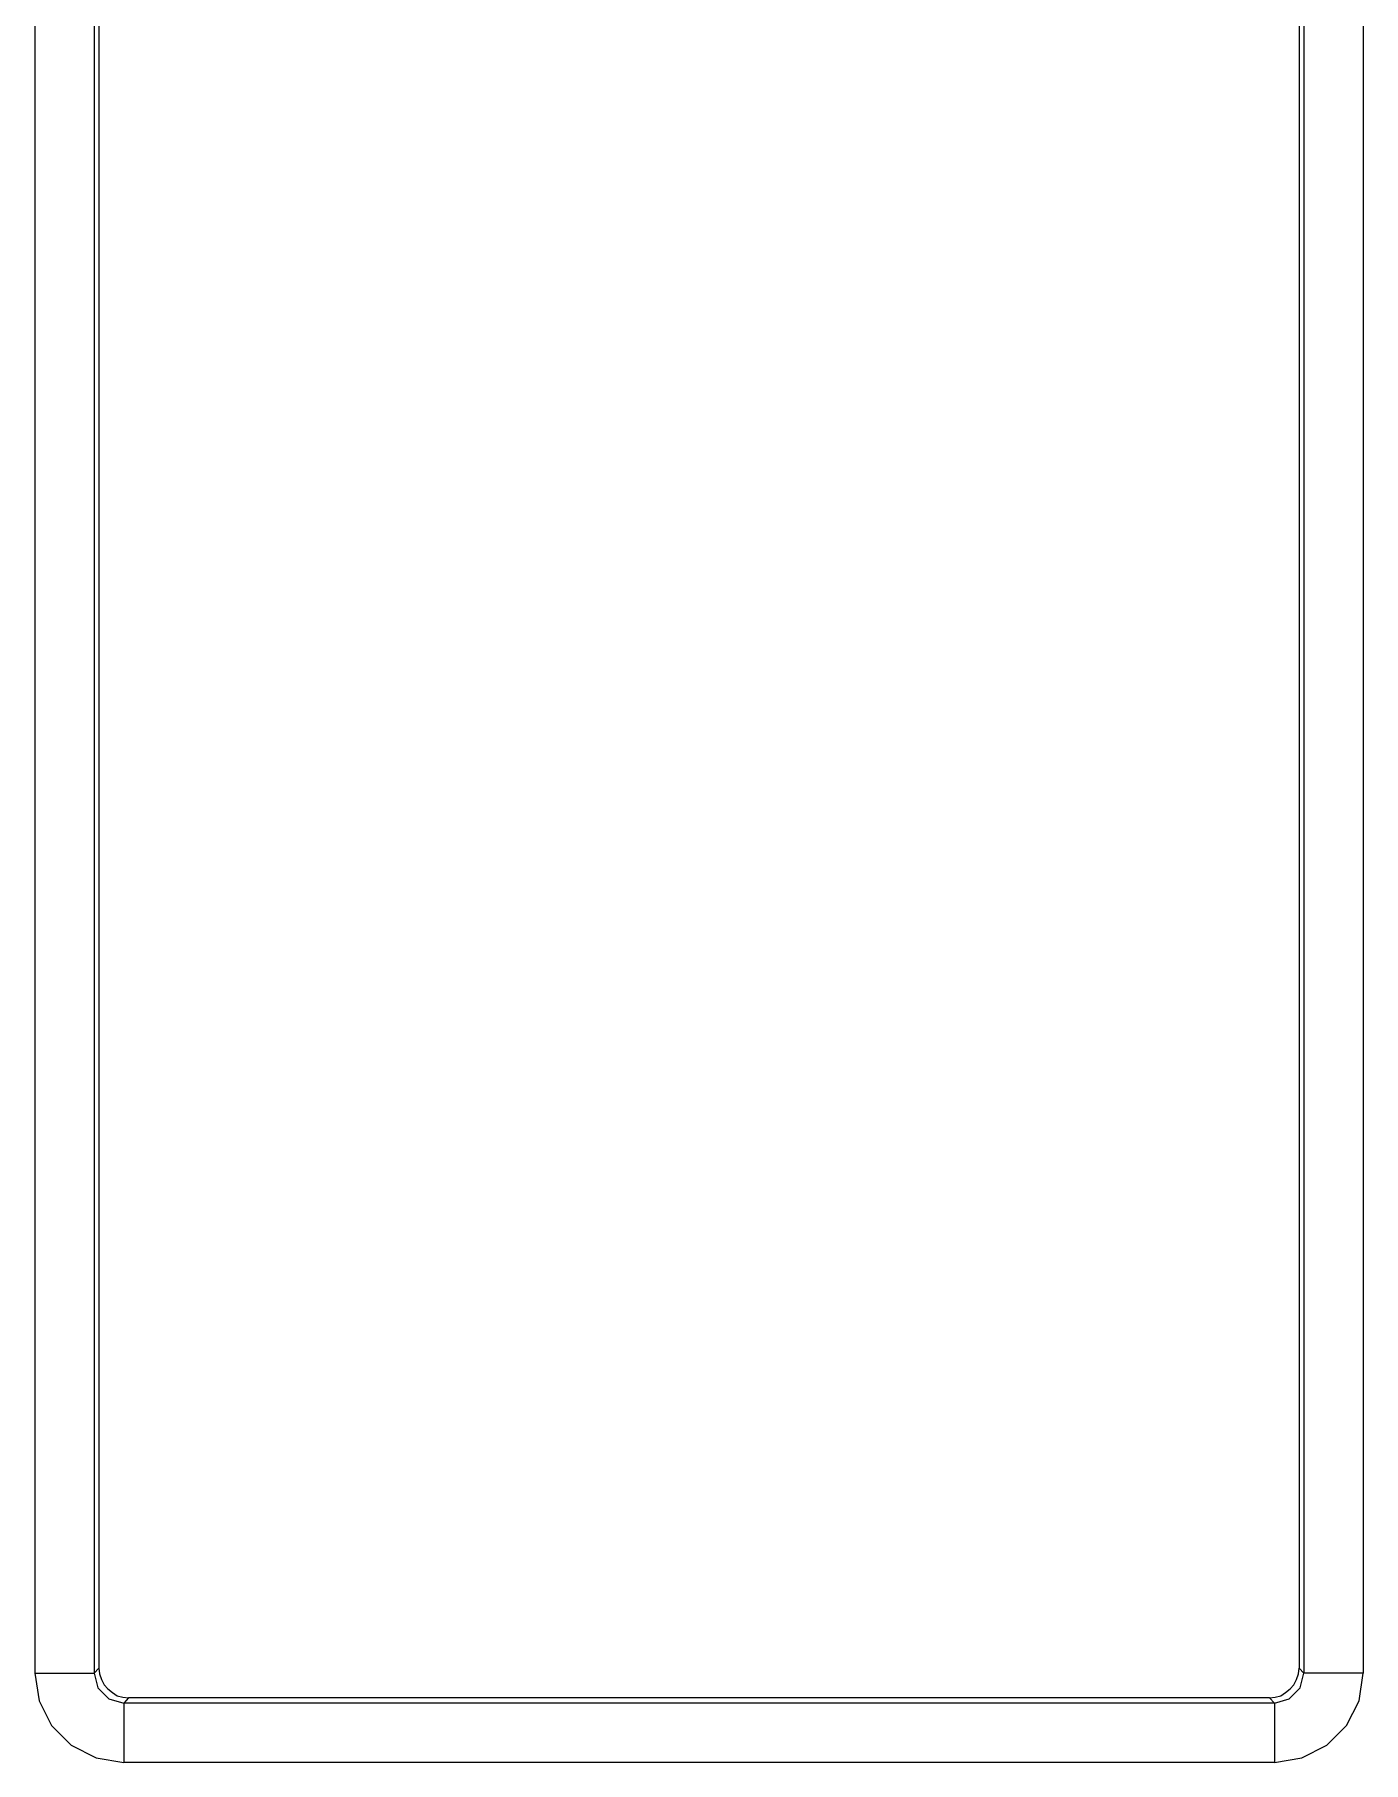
# Model space of a CAD drawing. Header units: millimetres. Extents: x 33157 to 59611, y -29750 to 1750.
# Drawn here: x 55050.88 to 55073.27, y 463.19 to 492.29 of the extents above; entities that cross this region are included whole.
import ezdxf

# ---------------------------------------------------------------- set-up
doc = ezdxf.new("R2010")
doc.units = ezdxf.units.MM
doc.layers.add('layer 1', color=7, linetype='Continuous', lineweight=18)

msp = doc.modelspace()

# ---------------------------------------------------------------- linework, layer by layer
at = {"layer": 'layer 1', "lineweight": 9}
for p, q in [((55050.884, 519.53), (55050.884, 464.69)), ((55051.885, 519.53), (55051.885, 464.69)), ((55051.964, 519.442), (55051.964, 464.778)), ((55072.181, 519.442), (55072.181, 464.778)), ((55072.26, 519.53), (55072.26, 464.69)), ((55073.261, 519.53), (55073.261, 464.69)), ((55052.386, 464.19), (55052.386, 463.19)), ((55071.769, 464.19), (55071.769, 463.19))]:
    msp.add_line(p, q, dxfattribs=at)
for points in [[(55050.884, 464.69), (55050.884, 464.69), (55051.885, 464.69), (55051.885, 464.69)], [(55051.964, 464.778), (55051.964, 464.778), (55051.885, 464.69), (55051.885, 464.69)], [(55072.181, 464.778), (55072.181, 464.778), (55072.26, 464.69), (55072.26, 464.69)], [(55073.261, 464.69), (55073.261, 464.69), (55072.26, 464.69), (55072.26, 464.69)], [(55071.769, 464.19), (55071.769, 464.19), (55052.386, 464.19), (55052.386, 464.19)], [(55071.681, 464.278), (55071.681, 464.278), (55052.465, 464.278), (55052.465, 464.278)], [(55052.465, 464.278), (55052.465, 464.278), (55052.386, 464.19), (55052.386, 464.19)], [(55071.681, 464.278), (55071.681, 464.278), (55071.769, 464.19), (55071.769, 464.19)], [(55071.769, 463.19), (55071.769, 463.19), (55052.386, 463.19), (55052.386, 463.19)]]:
    msp.add_open_spline(points, degree=3, dxfattribs=at)
for points, knots in [([(55050.884, 464.69), (55050.884, 464.69), (55050.955, 464.225), (55050.955, 464.225), (55050.955, 464.225), (55051.165, 463.813), (55051.165, 463.813), (55051.165, 463.813), (55051.499, 463.479), (55051.499, 463.479), (55051.499, 463.479), (55051.92, 463.269), (55051.92, 463.269), (55051.92, 463.269), (55052.386, 463.19), (55052.386, 463.19)], [0, 0, 0, 0, 147899.411847, 147899.411847, 147899.411847, 295798.823694, 295798.823694, 295798.823694, 443698.235541, 443698.235541, 443698.235541, 591597.647389, 591597.647389, 591597.647389, 739497.059236, 739497.059236, 739497.059236, 739497.059236]), ([(55051.885, 464.69), (55051.885, 464.69), (55051.947, 464.445), (55051.947, 464.445), (55051.947, 464.445), (55052.131, 464.26), (55052.131, 464.26), (55052.131, 464.26), (55052.386, 464.19), (55052.386, 464.19)], [0, 0, 0, 0, 158269.737213, 158269.737213, 158269.737213, 316539.474426, 316539.474426, 316539.474426, 474809.211639, 474809.211639, 474809.211639, 474809.211639]), ([(55051.964, 464.778), (55051.964, 464.778), (55051.973, 464.682), (55051.973, 464.682), (55051.973, 464.682), (55052.008, 464.585), (55052.008, 464.585), (55052.008, 464.585), (55052.052, 464.497), (55052.052, 464.497), (55052.052, 464.497), (55052.113, 464.427), (55052.113, 464.427), (55052.113, 464.427), (55052.192, 464.366), (55052.192, 464.366), (55052.192, 464.366), (55052.271, 464.313), (55052.271, 464.313), (55052.271, 464.313), (55052.368, 464.287), (55052.368, 464.287), (55052.368, 464.287), (55052.465, 464.278), (55052.465, 464.278)], [0, 0, 0, 0, 142040.893533, 142040.893533, 142040.893533, 284081.787065, 284081.787065, 284081.787065, 426122.680598, 426122.680598, 426122.680598, 568163.57413, 568163.57413, 568163.57413, 710204.467663, 710204.467663, 710204.467663, 852245.361195, 852245.361195, 852245.361195, 994286.254728, 994286.254728, 994286.254728, 1136327.14826, 1136327.14826, 1136327.14826, 1136327.14826]), ([(55071.681, 464.278), (55071.681, 464.278), (55071.777, 464.287), (55071.777, 464.287), (55071.777, 464.287), (55071.874, 464.313), (55071.874, 464.313), (55071.874, 464.313), (55071.953, 464.366), (55071.953, 464.366), (55071.953, 464.366), (55072.032, 464.427), (55072.032, 464.427), (55072.032, 464.427), (55072.093, 464.497), (55072.093, 464.497), (55072.093, 464.497), (55072.137, 464.585), (55072.137, 464.585), (55072.137, 464.585), (55072.172, 464.682), (55072.172, 464.682), (55072.172, 464.682), (55072.181, 464.778), (55072.181, 464.778)], [0, 0, 0, 0, 142092.52426, 142092.52426, 142092.52426, 284185.048519, 284185.048519, 284185.048519, 426277.572779, 426277.572779, 426277.572779, 568370.097039, 568370.097039, 568370.097039, 710462.621299, 710462.621299, 710462.621299, 852555.145558, 852555.145558, 852555.145558, 994647.669818, 994647.669818, 994647.669818, 1136740.194078, 1136740.194078, 1136740.194078, 1136740.194078]), ([(55071.769, 463.19), (55071.769, 463.19), (55072.225, 463.269), (55072.225, 463.269), (55072.225, 463.269), (55072.646, 463.479), (55072.646, 463.479), (55072.646, 463.479), (55072.98, 463.813), (55072.98, 463.813), (55072.98, 463.813), (55073.191, 464.225), (55073.191, 464.225), (55073.191, 464.225), (55073.261, 464.69), (55073.261, 464.69)], [0, 0, 0, 0, 147957.51584, 147957.51584, 147957.51584, 295915.03168, 295915.03168, 295915.03168, 443872.547519, 443872.547519, 443872.547519, 591830.063359, 591830.063359, 591830.063359, 739787.579199, 739787.579199, 739787.579199, 739787.579199]), ([(55071.769, 464.19), (55071.769, 464.19), (55072.014, 464.26), (55072.014, 464.26), (55072.014, 464.26), (55072.199, 464.445), (55072.199, 464.445), (55072.199, 464.445), (55072.26, 464.69), (55072.26, 464.69)], [0, 0, 0, 0, 158327.716826, 158327.716826, 158327.716826, 316655.433652, 316655.433652, 316655.433652, 474983.150477, 474983.150477, 474983.150477, 474983.150477])]:
    msp.add_open_spline(points, degree=3, knots=knots, dxfattribs=at)

doc.saveas('drawing.dxf')
